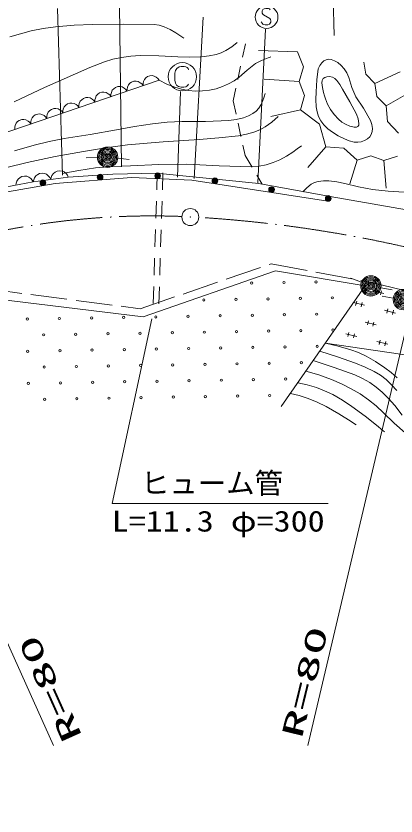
# Model space of a CAD drawing. Units: millimetres, scale not verified. Extents: x 60373 to 700373, y 4510 to 364510.
# Drawn here: x 374492 to 407922, y 256017 to 326291 of the extents above; entities that cross this region are included whole.
import ezdxf
from ezdxf.enums import TextEntityAlignment as Align

# ---------------------------------------------------------------- set-up
doc = ezdxf.new("R2010")
doc.units = ezdxf.units.MM
doc.header["$LTSCALE"] = 1000
for name, pattern in [('USER1', [7.000001, 5.508197, -0.688525, 0.114754, -0.688525]), ('USER2', [4, 3.2, -0.8]), ('USER3', [2, 1.2, -0.8]), ('USER5', [2.5, 1.5, -1])]:
    doc.linetypes.add(name, pattern=pattern)
for name, color, linetype, lineweight in [('S-BGD', 1, 'Continuous', 13), ('S-BGD-HTXT', 6, 'Continuous', 13), ('S-BMK', 3, 'USER1', 13)]:
    doc.layers.add(name, color=color, linetype=linetype, lineweight=lineweight)
doc.styles.add('ＭＳ ゴシック', font='')
doc.styles.get('ＭＳ ゴシック').set_extended_font_data('MS Gothic')

# ---------------------------------------------------------------- blocks, each defined once
blk = doc.blocks.new('BUHIN1')
at = {"layer": 'S-BMK', "linetype": 'Continuous'}
for radius in [746, 22.5]:
    blk.add_circle((0, 0), radius, dxfattribs=at)
blk = doc.blocks.new('BUHIN48')
at = {"layer": 'S-BGD'}
for radius in [249, 220, 191, 161, 132, 97.5, 67.5, 38.8, 7.5]:
    blk.add_circle((38, 246), radius, dxfattribs=at)
blk = doc.blocks.new('BUHIN103')
at = {"layer": 'S-BGD'}
blk.add_lwpolyline([(761, 144), (671, 309), (552, 440), (371, 579), (187, 639), (-3, 662), (-239, 617), (-407, 526), (-558, 403), (-674, 207), (-734, 42), (-761, -144)], dxfattribs=at)
blk = doc.blocks.new('BUHIN104')
at = {"layer": 'S-BGD'}
blk.add_lwpolyline([(769, 108), (687, 277), (573, 414), (400, 562), (217, 631), (28, 663), (-210, 630), (-383, 546), (-539, 430), (-665, 240), (-733, 77), (-769, -108)], dxfattribs=at)
blk = doc.blocks.new('BUHIN105')
at = {"layer": 'S-BGD'}
blk.add_lwpolyline([(705, 240), (597, 385), (465, 493), (275, 601), (91, 633), (-93, 629), (-311, 555), (-459, 445), (-585, 308), (-669, 106), (-704, -59), (-705, -240)], dxfattribs=at)
blk = doc.blocks.new('BUHIN114')
at = {"layer": 'S-BGD'}
blk.add_lwpolyline([(310, 645), (255, 705), (180, 740), (75, 760), (-80, 760), (-210, 725), (-320, 650), (-385, 540), (-390, 425), (-385, 350), (-345, 250), (-275, 195), (270, -120), (330, -210), (370, -335), (360, -455), (325, -550), (255, -640), (100, -685), (-130, -685), (-230, -670), (-325, -625), (-405, -550), (-475, -435)], dxfattribs=at)
blk.add_circle((0, 0), 995, dxfattribs=at)
blk = doc.blocks.new('BUHIN115')
at = {"layer": 'S-BGD'}
blk.add_lwpolyline([(550, 594), (500, 712), (412, 800), (294, 869), (150, 906), (-94, 906), (-288, 869), (-488, 731), (-606, 556), (-656, 306), (-656, -306), (-606, -569), (-512, -725), (-331, -856), (-106, -906), (131, -906), (312, -888), (406, -831), (494, -750), (531, -662)], dxfattribs=at)
blk.add_circle((0, 0), 1244, dxfattribs=at)
blk = doc.blocks.new('BUHIN116')
at = {"layer": 'S-BGD'}
for radius in [896, 792, 688, 580, 477, 351, 243, 140, 27]:
    blk.add_circle((0, 0), radius, dxfattribs=at)

msp = doc.modelspace()

# ---------------------------------------------------------------- linework, layer by layer
at = {"layer": 'S-BGD'}
for p, q in [((378143, 326959), (378576, 312298)), ((383607, 327230), (383770, 313055)), ((390965, 326202), (390154, 312027)), ((396429, 325120), (395780, 311649)), ((399263, 323133), (395824, 323262)), ((399262, 323140), (399769, 321815)), ((405252, 321181), (405101, 322239)), ((399769, 321815), (399407, 320548)), ((406067, 320367), (405252, 321181)), ((406067, 320367), (408275, 321380)), ((350430, 308155), (387076, 320658)), ((399407, 320548), (396331, 320729)), ((399407, 320548), (399878, 319317)), ((406230, 319227), (406067, 320367)), ((407044, 318412), (409578, 319860)), ((388963, 319656), (388693, 312135)), ((399878, 319317), (399516, 318050)), ((407044, 318412), (406230, 319227)), ((407183, 317019), (407044, 318412)), ((399516, 318050), (396910, 317471)), ((399516, 318050), (401181, 316796)), ((408130, 315987), (407183, 317019)), ((401181, 316796), (401760, 314793)), ((401760, 314793), (400167, 312983)), ((401760, 314793), (403328, 314672)), ((403328, 314672), (404510, 313635)), ((381653, 313867), (380653, 313845)), ((383448, 313795), (384443, 313693)), ((404510, 313635), (403859, 311536)), ((404510, 313635), (405693, 314009)), ((405693, 314009), (406863, 313599)), ((406863, 313599), (408045, 313973)), ((406863, 313599), (407044, 311174)), ((376015, 311713), (379093, 312146)), ((379093, 312146), (383005, 312383)), ((383005, 312383), (386845, 312498)), ((386845, 312498), (395851, 311575)), ((371446, 310848), (376015, 311713)), ((395851, 311575), (402115, 310449)), ((402115, 310449), (412062, 308689)), ((385678, 299859), (397319, 303893)), ((397319, 303893), (405203, 302595)), ((404873, 302907), (403941, 303268)), ((405203, 302595), (405759, 302882)), ((405759, 302882), (419414, 299602)), ((405203, 302595), (397829, 291974)), ((406082, 301906), (406172, 302270)), ((406599, 302425), (407584, 302251)), ((368022, 302019), (385678, 299859)), ((406856, 301911), (405885, 302151)), ((406657, 302150), (406567, 301786)), ((407677, 301514), (406690, 301670)), ((405144, 300877), (404176, 301116)), ((404370, 300872), (404460, 301236)), ((404945, 301116), (404855, 300752)), ((407890, 300199), (406919, 300439)), ((407116, 300194), (407206, 300558)), ((407691, 300439), (407601, 300074)), ((406178, 299165), (405207, 299405)), ((405404, 299160), (405494, 299524)), ((405979, 299404), (405890, 299040)), ((404466, 298131), (403495, 298370)), ((403692, 298126), (403782, 298490)), ((404268, 298370), (404178, 298006)), ((410245, 296307), (401708, 297562)), ((407212, 297453), (406241, 297693)), ((406438, 297448), (406528, 297812)), ((407014, 297693), (406924, 297328))]:
    msp.add_line(p, q, dxfattribs=at)
at = {"layer": 'S-BGD', "linetype": 'USER3'}
for p, q in [((394671, 323849), (393603, 318845)), ((393603, 318845), (394640, 314026)), ((394640, 314026), (396148, 311521))]:
    msp.add_line(p, q, dxfattribs=at)
at = {"layer": 'S-BGD', "linetype": 'USER5'}
for p, q in [((386915, 312525), (386562, 300870)), ((387414, 312510), (387062, 300855))]:
    msp.add_line(p, q, dxfattribs=at)
at = {"layer": 'S-BGD', "linetype": 'USER2'}
for p, q in [((385414, 300578), (396945, 304511)), ((396945, 304511), (405759, 302882)), ((367871, 302851), (385414, 300578))]:
    msp.add_line(p, q, dxfattribs=at)
at = {"layer": 'S-BGD'}
for points in [[(373941, 324454), (375814, 324984), (376892, 325190), (377982, 325336), (379601, 325475), (381220, 325554), (383917, 325584), (386640, 325553), (387087, 325482), (387518, 325352), (388042, 325116), (388556, 324815), (388899, 324589), (389248, 324349)], [(393945, 323961), (393468, 323578), (392965, 323249), (392548, 323050), (392103, 322906), (391471, 322781), (390815, 322713), (389764, 322679), (388719, 322705), (387070, 322791), (385410, 322817), (384594, 322765), (383779, 322652), (383025, 322487), (382273, 322259), (380991, 321763), (379717, 321206), (377005, 320010), (374329, 318765)], [(387076, 320658), (387751, 320317), (388462, 320027), (389049, 319859), (389663, 319748), (390276, 319698), (390894, 319708), (391500, 319778), (392097, 319907), (392657, 320088), (393193, 320325), (393673, 320601), (394120, 320926), (394821, 321545), (395552, 322109), (396090, 322386), (396671, 322617), (396785, 322659), (396899, 322701)], [(374358, 314452), (376098, 314954), (377410, 315275), (378733, 315536), (381031, 315877), (383324, 316278), (384915, 316578), (386513, 316818), (387790, 316956), (389076, 317035), (391151, 317036), (393209, 317097), (393846, 317191), (394495, 317349), (394935, 317511), (395336, 317723), (395617, 317933), (395854, 318184), (396058, 318512), (396215, 318879), (396315, 319181), (396407, 319490)], [(397550, 317449), (396993, 316973), (396407, 316551), (395931, 316296), (395427, 316095), (394765, 315906), (394068, 315771), (392336, 315577), (390614, 315444), (387451, 315234), (384287, 314964), (382354, 314712), (380420, 314398), (377951, 313947), (375487, 313435), (373695, 312989)], [(378555, 312456), (380020, 312731), (381492, 312947), (383022, 313068), (384570, 313130), (387050, 313234), (389526, 313278), (392361, 313123), (395223, 313027), (395869, 313096), (396507, 313225), (397112, 313409), (397695, 313649), (398284, 313965), (398851, 314339), (399223, 314611), (399599, 314897)], [(154831, 256017), (214053, 259229), (232860, 260677), (241701, 261286), (252827, 263039), (262125, 265097), (279639, 271013), (294881, 276881), (320869, 288998), (340362, 297777), (354461, 304407), (361320, 307303), (367645, 309285), (373056, 310733), (377933, 311571), (384640, 312105), (389961, 311876), (401916, 310017)], [(399733, 310848), (400083, 311207), (400464, 311510), (400751, 311655), (401075, 311749), (401540, 311803), (402012, 311798), (402712, 311715), (403406, 311572), (404614, 311282), (405849, 311048), (407239, 310898), (408634, 310807)], [(401708, 297562), (402836, 297300), (403949, 296980), (404626, 296724), (405289, 296408), (406119, 295928), (406926, 295390), (407489, 294977), (408008, 294521)], [(401219, 296857), (402786, 296360), (404347, 295802), (405193, 295456), (406010, 295057), (406548, 294733), (407048, 294362), (407536, 293906), (407985, 293403)], [(400644, 296029), (402475, 295426), (404301, 294762), (404972, 294453), (405620, 294088), (406179, 293698), (406704, 293257), (407274, 292692), (407806, 292079), (408475, 291216)], [(400001, 295103), (401121, 294765), (402234, 294366), (403122, 293984), (403985, 293546), (404756, 293091), (405500, 292581), (406188, 292033), (406834, 291441), (407763, 290535), (408738, 289669), (409065, 289417), (409401, 289177)], [(399285, 294071), (400111, 293893), (400918, 293657), (401641, 293375), (402353, 293032), (403216, 292536), (404049, 291989), (405213, 291136), (406345, 290233), (406621, 290004), (406897, 289774)], [(398630, 293129), (399412, 292945), (400188, 292700), (400991, 292371), (401781, 291982), (402888, 291352), (403962, 290671), (404187, 290521), (404419, 290364)]]:
    msp.add_lwpolyline(points, dxfattribs=at)
for points in [[(401108, 317471), (400976, 317872), (400900, 318298), (400870, 318948), (400900, 319632), (400964, 320677), (401084, 321664), (401206, 321932), (401385, 322175), (401569, 322339), (401786, 322452), (402003, 322490), (402228, 322466), (402522, 322360), (402799, 322195), (403100, 321943), (403347, 321660), (403585, 321284), (403771, 320875), (404047, 320016), (404379, 319182), (405047, 318186), (405685, 317124), (405793, 316773), (405843, 316401), (405825, 316140), (405745, 315888), (405612, 315683), (405419, 315503), (405159, 315346), (404861, 315241), (404549, 315198), (404243, 315217), (403814, 315323), (403378, 315496), (402838, 315761), (402329, 316079), (401934, 316390), (401582, 316743), (401322, 317084), (401116, 317454)], [(401543, 319571), (401442, 320009), (401407, 320424), (401438, 320626), (401525, 320794), (401654, 320896), (401829, 320952), (402080, 320962), (402320, 320912), (402533, 320802), (402721, 320636), (402977, 320278), (403204, 319854), (403856, 318762), (404443, 317658), (404581, 317249), (404655, 316844), (404637, 316697), (404567, 316589), (404431, 316535), (404237, 316535), (403850, 316626), (403485, 316775), (403147, 316976), (402857, 317218), (402480, 317635), (402149, 318091), (401906, 318532), (401704, 319029), (401620, 319290)]]:
    msp.add_lwpolyline(points, close=True, dxfattribs=at)
for centre, radius in [((381893, 312136), 249), ((381893, 312136), 220), ((381893, 312136), 191), ((381893, 312136), 161), ((381893, 312136), 132), ((381893, 312136), 97.5), ((381893, 312136), 67.5), ((381893, 312136), 38.8), ((381893, 312136), 7.5), ((386952, 312254), 249), ((386952, 312254), 220), ((386952, 312254), 191), ((386952, 312254), 161), ((386952, 312254), 132), ((386952, 312254), 97.5), ((386952, 312254), 67.5), ((386952, 312254), 38.8), ((386952, 312254), 7.5), ((376858, 311639), 249), ((376858, 311639), 220), ((376858, 311639), 191), ((376858, 311639), 161), ((376858, 311639), 132), ((376858, 311639), 97.5), ((376858, 311639), 67.5), ((376858, 311639), 38.8), ((376858, 311639), 7.5), ((395233, 302832), 99.5), ((398061, 302879), 99.5), ((400889, 302926), 99.5), ((393842, 301394), 99.5), ((396670, 301442), 99.5), ((399498, 301489), 99.5), ((402327, 301536), 99.5), ((391014, 301347), 99.5), ((395280, 300004), 99.5), ((398108, 300051), 99.5), ((400936, 300098), 99.5), ((375484, 299673), 99.5), ((378312, 299721), 99.5), ((381140, 299768), 99.5), ((383968, 299815), 99.5), ((386796, 299862), 99.5), ((389624, 299909), 99.5), ((392452, 299957), 99.5), ((393890, 298566), 99.5), ((396718, 298613), 99.5), ((399546, 298661), 99.5), ((402374, 298708), 99.5), ((376921, 298283), 99.5), ((379749, 298330), 99.5), ((382577, 298377), 99.5), ((385406, 298425), 99.5), ((388234, 298472), 99.5), ((391062, 298519), 99.5), ((395327, 297176), 99.5), ((398155, 297223), 99.5), ((400983, 297270), 99.5), ((375531, 296845), 99.5), ((378359, 296893), 99.5), ((381187, 296940), 99.5), ((384015, 296987), 99.5), ((386843, 297034), 99.5), ((389671, 297081), 99.5), ((392499, 297129), 99.5), ((396765, 295785), 99.5), ((399593, 295833), 99.5), ((376969, 295455), 99.5), ((379797, 295502), 99.5), ((382625, 295549), 99.5), ((385453, 295597), 99.5), ((388281, 295644), 99.5), ((391109, 295691), 99.5), ((393937, 295738), 99.5), ((398203, 294395), 99.5), ((375578, 294017), 99.5), ((378406, 294064), 99.5), ((381234, 294112), 99.5), ((384062, 294159), 99.5), ((386890, 294206), 99.5), ((389718, 294253), 99.5), ((392546, 294301), 99.5), ((395374, 294348), 99.5), ((396812, 292957), 99.5), ((377016, 292627), 99.5), ((379844, 292674), 99.5), ((382672, 292721), 99.5), ((385500, 292769), 99.5), ((388328, 292816), 99.5), ((391156, 292863), 99.5), ((393984, 292910), 99.5)]:
    msp.add_circle(centre, radius, dxfattribs=at)
at = {"layer": 'S-BGD-HTXT'}
for p, q in [((402247, 332840), (402490, 324579)), ((400178, 262217), (410384, 305618)), ((359405, 303073), (377786, 262217)), ((386446, 299678), (382954, 283481)), ((382954, 283481), (401964, 283481))]:
    msp.add_line(p, q, dxfattribs=at)
at = {"layer": 'S-BMK'}
for centre, radius, start, end in [((386481, 241110), 67621, 87.79749, 113.60361), ((383612, 195229), 113589, 76.36741, 86.48428)]:
    msp.add_arc(centre, radius, start, end, dxfattribs=at)

# ---------------------------------------------------------------- block references
for name, p in [('BUHIN114', (396538, 326202)), ('BUHIN115', (389126, 320954)), ('BUHIN105', (384962, 319937)), ('BUHIN105', (386371, 320418)), ('BUHIN105', (383552, 319456)), ('BUHIN105', (380733, 318494)), ('BUHIN105', (382143, 318975)), ('BUHIN105', (379324, 318013)), ('BUHIN105', (376505, 317051)), ('BUHIN105', (377914, 317532)), ('BUHIN105', (375095, 316571)), ('BUHIN116', (382553, 313887)), ('BUHIN103', (375253, 311569)), ('BUHIN104', (376784, 311822)), ('BUHIN104', (378323, 312038)), ('BUHIN48', (391955, 311566)), ('BUHIN48', (396935, 310792)), ('BUHIN48', (401916, 310017)), ('BUHIN1', (389828, 308631)), ('BUHIN116', (405713, 302581)), ('BUHIN116', (408566, 301374))]:
    msp.add_blockref(name, p)

# ---------------------------------------------------------------- texts
at = {"layer": 'S-BGD-HTXT', "style": 'ＭＳ ゴシック'}
msp.add_text('ヒューム管', height=1833, dxfattribs=at).set_placement((385481, 283792), align=Align.BOTTOM_LEFT)
at = {"layer": 'S-BGD-HTXT', "style": 'ＭＳ ゴシック', "width": 1.2}
msp.add_text('L=11.3 φ=300', height=1833, dxfattribs=at).set_placement((382912, 280452), align=Align.BOTTOM_LEFT)
at = {"layer": 'S-BGD-HTXT', "style": 'ＭＳ ゴシック', "width": 2}
for rotation, p in [(76.3, (400149, 262593)), (114.2, (380857, 263238))]:
    msp.add_text('R=80', height=1833, rotation=rotation, dxfattribs=at).set_placement(p, align=Align.BOTTOM_LEFT)

doc.saveas('drawing.dxf')
